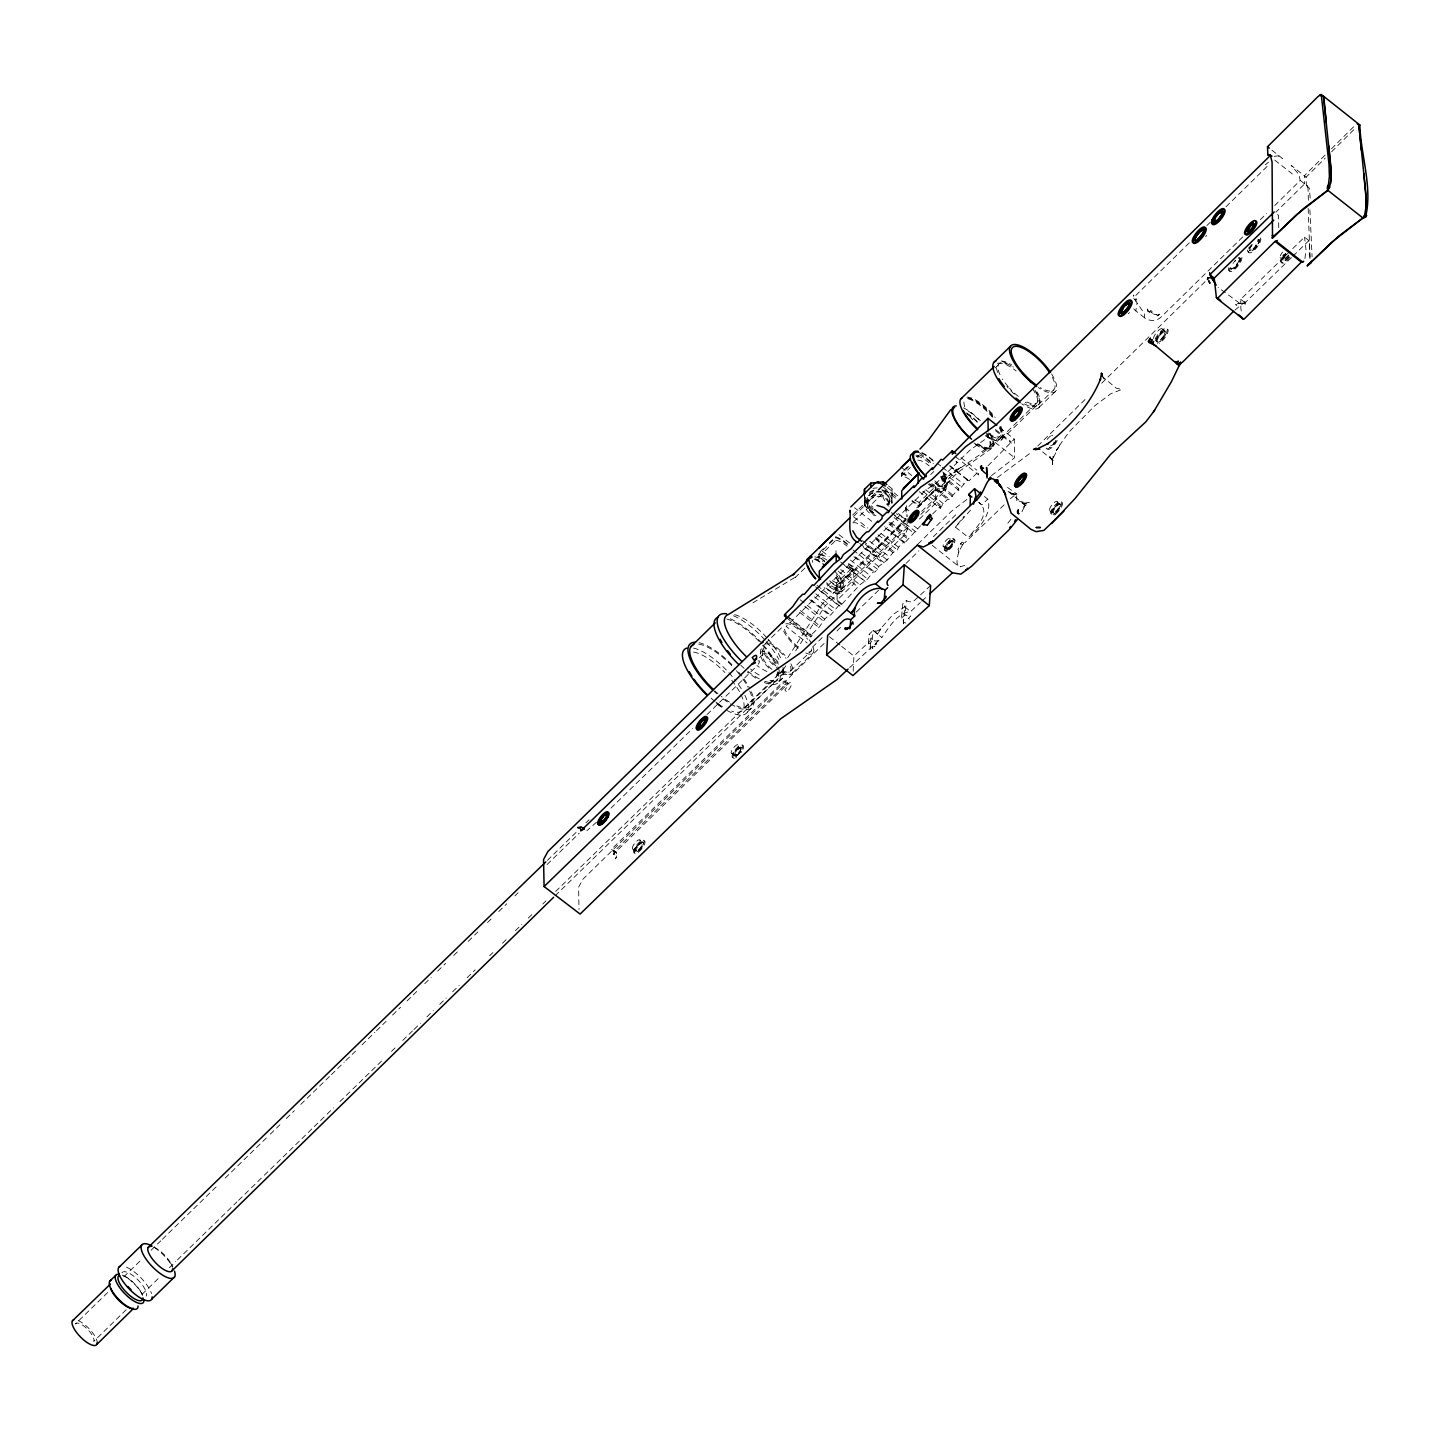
<?xml version="1.0" encoding="UTF-8"?>
<svg xmlns="http://www.w3.org/2000/svg" width="1440" height="1440" viewBox="0 0 1440 1440"><rect width="100%" height="100%" fill="white"/><g stroke="black" fill="none" stroke-linecap="round" stroke-linejoin="round"><path stroke-width="0.75" stroke-dasharray="5 3.75" d="M1278.72 227.772L1278.612 215.424L1275.678 213.12M1310.202 198.018L1309.302 188.028L1304.604 183.906L1275.858 212.166M1308.15 208.476L1310.076 258.66M1309.896 209.844L1312.092 256.86M873.108 512.64L864.36 505.728L864.378 493.722M864.36 505.728L864.558 494.712M888.534 485.964L892.044 488.718L891.846 499.752L885.492 505.926M891.972 502.92L892.044 488.718M1308.366 200.196L1308.06 188.478L1305.828 184.374M930.654 585.468L914.706 600.246A5.904 5.04 3.8 0 1 906.354 600.462L902.826 603.738L901.494 617.958A5.904 4.986 5.3 0 1 903.438 621.45L903.672 623.79L903.708 622.26L904.212 623.862L904.14 622.332L905.814 623.106M853.146 671.256L853.938 656.082L869.616 641.412A5.904 5.076 3 0 0 869.184 634.248L873.162 630.45L876.456 631.224L879.858 629.622L893.034 614.466L904.716 606.87A5.904 5.04 3.8 0 0 902.826 603.738M1161.828 331.884L1161.72 333.414L1160.856 332.73C1167.282 326.7 1164.906 337.23 1160.964 339.228L1162.638 339.048L1161.936 338.166M1309.914 258.498L1309.428 242.568L1308.924 240.57L1304.532 237.114L1291.77 249.552M868.356 643.248A2.952 0.972 -51.7 0 0 870.174 643.032A2.952 0.972 -51.7 0 0 872.298 639.648A5.904 4.986 5.3 0 0 878.076 640.836L876.024 642.672L877.392 642.906L875.466 643.644L876.708 644.13L874.782 644.634L875.844 645.372L874.008 645.57L874.854 646.56L872.388 647.046L872.802 648.432L871.038 647.676L871.11 649.224L870.588 647.622L870.552 649.134L870.282 646.74A5.904 4.986 5.3 0 0 868.356 643.248L869.184 634.248M870.174 648.036L871.128 637.776M872.298 639.648L873.162 630.45L881.82 637.542C889.182 627.354 896.868 613.224 910.638 611.532L920.286 602.604M903.438 621.45L903.312 622.746L904.806 607.302M901.494 617.958L904.932 615.15L906.354 600.462M760.356 654.192L760.986 647.676M762.426 655.812L763.254 647.118M907.092 518.688L907.272 529.308L905.508 534.168L881.982 556.434L879.498 557.532L875.322 555.786L864.684 547.938M1242.738 236.934L1161.27 316.926A11.808 10.404 -1.9 0 1 1144.584 317.808L1144.458 313.74L1134.72 299.394L1133.748 295.236M1241.028 303.462L1237.698 303.48L1238.922 303.768C1242.648 301.968 1239.246 307.152 1242.198 313.956M1144.584 317.808L1135.818 310.878L1137.024 303.264M1052.406 460.656L1053.216 456.39L1052.658 458.892L1059.966 444.69L1056.294 450.54L1056.96 449.478M786.42 685.314L786.474 685.062A7.452 2.43 -51.7 0 1 791.55 683.748A7.452 2.43 -51.7 0 1 786.618 692.19L784.854 689.67A5.076 1.656 -51.7 0 0 788.22 683.91A5.076 1.656 -51.7 0 0 784.746 684.81L786.42 685.314L613.422 854.172L616.662 855.594L615.456 858.924C618.858 854.892 614.61 850.266 611.19 849.564L782.118 682.74A5.076 1.656 -51.7 0 1 785.592 681.822A5.076 1.656 -51.7 0 1 782.226 687.6L613.656 851.796M984.402 496.53L987.696 499.122C993.078 513.414 977.418 530.676 968.688 536.958C975.834 528.156 991.638 513.252 979.236 502.596M1304.946 258.588L1306.008 249.246L1304.532 237.114M958.806 551.934C956.97 558.378 955.98 564.408 958.698 566.316L929.088 542.808M1024.974 505.026L1023.678 503.568L1027.188 503.172L1019.088 501.084L1025.802 505.368L1029.276 502.38L1024.344 503.244L1027.188 503.172M786.294 617.616L810.828 636.966L810.792 635.4L818.91 627.498L824.76 619.164L829.08 614.952L830.592 615.132L838.674 605.592L840.096 606.132L859.95 584.766L867.6 579.042L873.126 571.932L874.746 572.094L877.572 569.34L878.67 566.532L887.166 559.98L892.944 552.636L897.426 549.99L898.488 547.236L904.032 541.836L884.754 526.608M1135.8 301.212L1136.574 298.854L1134.72 299.394L1135.296 297.54L1133.928 297.756M616.284 853.866L616.464 852.48L613.566 850.032M1249.092 248.31L1249.542 247.014A7.182 2.358 -51.7 0 0 1249.182 247.95M1285.236 254.214L1283.148 260.028L1288.728 255.132M614.088 853.308L613.422 854.172L614.16 852.048L611.19 849.564M919.224 491.688L940.248 508.284L943.254 503.622L947.61 499.374L949.428 499.338L958.716 488.556L941.184 474.732M778.068 672.642L775.782 678.114L743.166 709.578M885.222 527.886L904.5 543.096L920.538 525.762M941.22 476.442L958.734 490.266L967.428 480.078L969.048 480.798L978.57 471.528L978.624 474.948L954.09 455.58M1021.896 511.74L1025.496 504.756L1023.66 507.132L1024.848 506.232M962.532 544.824L958.5 552.528A3.636 2.448 19.8 0 0 957.978 549.612L960.804 543.474A2.754 0.9 -51.7 0 1 962.172 542.124L963.702 542.916A3.6 1.728 47.5 0 0 965.16 542.124A6.3 2.07 -51.7 0 0 962.532 544.824L960.804 543.474M895.968 496.584A17.73 6.228 45.8 0 0 885.582 491.688C880.236 492.858 883.584 499.32 885.762 502.002A17.73 6.228 45.8 0 0 887.436 504.468M874.188 631.026L877.428 634.086L880.866 628.704M787.698 657.702L822.6 603.54L840.096 586.656M1059.462 445.482L1069.272 431.676L1094.814 405.738L1110.708 393.804L1121.904 389.412L1116.324 388.206L1102.95 377.172M1158.372 335.574L1156.158 340.596L1158.48 341.208M970.542 510.12L955.404 527.166L964.062 516.294M785.772 665.856L782.082 671.472A39.546 14.004 45.8 0 1 776.304 674.172M795.618 650.898L825.138 606.006L840.24 591.426M877.428 634.086L881.748 627.642M1010.898 519.318L1007.01 524.232A3.546 1.26 44.7 0 1 1008.054 525.132M946.476 483.966L957.474 472.662L991.944 448.2M1229.994 268.416A7.182 2.358 -51.7 0 0 1236.042 265.32C1237.41 263.538 1241.694 258.282 1238.094 257.436M1255.986 245.646L1256.85 246.33L1255.068 246.78L1258.398 239.238A7.182 2.358 -51.7 0 1 1257.21 243.792L1255.068 246.78A7.182 2.358 -51.7 0 1 1249.236 250.254L1251.396 250.002M1053.612 442.584L1053.45 444.582L1050.75 445.644M1010.394 498.762L1016.514 493.524A3.618 3.15 75.4 0 1 1015.434 494.226L1014.336 494.37A3.636 3.132 74.8 0 1 1013.058 493.974L1016.334 494.55L1012.122 493.866L1006.848 489.726M970.83 416.412L967.698 414.576M867.132 546.444A17.73 6.228 45.8 0 0 871.614 548.82C880.182 551.358 882.054 540.306 874.296 537.552M841.086 592.236L909.54 525.456M947.358 476.892C940.392 484.902 954.576 469.944 950.328 474.804L947.358 476.892L949.284 475.434M835.38 590.184L906.048 519.606M918.108 507.546L935.874 489.798A23.652 8.298 45.8 0 0 942.588 478.098M1325.052 155.16L1304.334 175.77L1304.604 183.906M1331.424 148.824L1354.896 125.532M1307.574 185.76L1306.368 185.292L1306.08 177.156L1325.214 158.13M1331.586 151.794L1355.49 128.034M834.768 589.014L905.85 518.652M916.686 507.906L935.856 488.934A22.014 7.722 45.8 0 0 941.796 478.098M1189.296 242.838L1134.99 296.19A11.808 10.404 -1.9 0 0 1133.226 298.44M1206.864 225.594L1210.05 222.444M1226.016 206.766L1269.144 164.412M1260.306 219.672L1266.696 213.39M1274.67 205.56L1300.23 180.45L1298.88 174.456L1291.194 165.384L1306.08 177.156M1037.79 445.986L1085.724 398.916M1101.708 383.22L1205.55 281.214M804.852 568.098L795.384 577.386L796.752 576.288L751.41 603.738M853.668 516.294L879.156 491.418M853.686 521.802L883.404 492.75M826.956 560.106A17.73 6.138 45.6 0 0 818.892 556.866L835.722 540.414L835.65 537.714A22.014 7.632 45.6 0 1 849.6 546.534M909.522 479.412A17.73 6.228 45.8 0 0 901.422 476.19L910.368 467.46M829.566 580.752A22.014 7.632 45.6 0 0 836.784 585.45L836.712 582.948L853.542 566.496A17.73 6.138 45.6 0 1 847.458 562.968M912.006 500.454A22.014 7.722 45.8 0 0 919.224 505.134L919.17 502.362L935.55 486.36A17.73 6.228 45.8 0 1 932.634 484.938M878.22 547.362L905.292 520.902M841.536 603.63L837.144 600.174L853.974 583.722L853.632 569.898A23.652 8.19 45.6 0 1 846.468 565.164M812.43 647.154L823.608 636.21M917.928 544.05L951.498 511.254L967.734 498.798M991.422 475.65L1014.588 457.758L1014.264 439.074L998.496 426.618M824.076 643.5L582.984 879.12L578.628 887.148L579.006 909.486M836.928 630.936L841.752 626.22M856.224 612.09L878.724 590.094M906.048 563.4L918.9 550.836M933.372 536.688L955.872 514.71M997.38 477.576L1031.4 452.268M994.986 368.028L999.792 363.348M852.75 514.962L876.816 491.544M823.374 548.64L818.784 553.104A23.652 8.19 45.6 0 1 827.838 558.09M829.512 542.682L832.572 539.694M907.326 466.866L901.368 472.68A23.652 8.298 45.8 0 1 907.992 475.956M917.748 456.714L918.792 455.688A23.652 8.298 45.8 0 0 915.876 455.184M818.892 556.866L818.82 554.112L835.65 537.714M901.422 476.19L901.386 473.688L908.82 466.434M917.766 457.722L918.792 455.688M930.798 474.462L933.768 471.546M765.288 643.626L782.838 626.526M547.416 860.346L577.89 830.664M585.918 822.852L589.122 819.738M107.676 1292.544L75.492 1323.882A12.69 4.464 45.8 0 1 86.958 1328.688A12.69 4.464 45.8 0 1 93.744 1341.396L129.15 1306.908M123.768 1276.866L141.48 1259.622M151.128 1250.208L160.794 1240.794M162.396 1239.228L218.736 1184.364M225.162 1178.1L268.614 1135.764M270.234 1134.198L279.882 1124.802M286.326 1118.52L294.372 1110.69M300.816 1104.408L329.778 1076.202M331.398 1074.636L344.268 1062.09M345.87 1060.524L355.536 1051.11M361.962 1044.846L374.85 1032.3M376.452 1030.734L386.118 1021.32M392.544 1015.056L400.59 1007.226M407.034 1000.944L416.682 991.548M424.728 983.7L431.172 977.436M437.616 971.154L445.662 963.324M453.708 955.476L458.532 950.778M468.198 941.382L473.022 936.666M474.624 935.1L477.846 931.968M487.512 922.554L492.336 917.856M498.762 911.592L506.808 903.744M514.872 895.914L518.076 892.782M547.056 864.558L579.24 833.202M759.492 657.63L762.714 654.48M836.784 585.45L853.614 569.052L853.542 566.496M919.224 505.134L935.856 488.934L919.224 506.016A23.652 8.298 45.8 0 1 912.06 501.282M837.144 600.174L836.802 586.296L853.632 569.898M942.192 485.154L956.358 470.952L952.398 473.598L990.252 447.462M596.52 822.204L586.854 830.736M610.938 808.164L692.622 728.604M707.04 714.546L756.702 666.18M944.208 488.268L946.548 485.982M826.632 583.992A22.014 7.722 45.8 0 0 842.256 588.618L907.398 525.258M921.69 511.344L943.938 489.708M989.406 446.634L1000.908 435.438M920.826 514.476L945 490.968M991.152 447.336L999.576 439.128M1001.052 437.688L1036.314 403.344M919.458 519.066L935.838 503.118L935.55 486.36M1001.286 439.956L1036.458 405.72M1038.51 404.658L1053.558 389.988M1039.068 407.376L1055.7 391.176M932.652 513.954L940.212 506.574L935.838 503.118M810.828 636.966L812.178 635.652L785.88 614.916M987.948 465.84L1014.264 439.074M142.02 1294.362L158.112 1278.702M169.38 1267.722L175.824 1261.44M177.426 1259.874L236.97 1201.878M238.59 1200.312L249.858 1189.332M251.46 1187.766L262.728 1176.786M264.33 1175.22L312.624 1128.204M314.226 1126.62L325.494 1115.658M327.096 1114.092L333.54 1107.81M339.984 1101.546L351.252 1090.566M352.854 1089L383.436 1059.21M391.482 1051.38L396.306 1046.682M402.75 1040.4L412.398 1031.004M414.018 1029.438L420.444 1023.156M426.888 1016.892L433.332 1010.61M439.758 1004.346L446.202 998.082M452.628 991.8L459.072 985.536M467.118 977.706L475.164 969.858M489.654 955.746L492.876 952.614M502.524 943.2L507.348 938.502M515.412 930.672L521.838 924.39M528.282 918.126L533.106 913.428M542.772 904.014L545.976 900.882M555.642 891.468L780.966 671.994M555.21 895.734L782.946 673.92M790.578 670.986L811.332 650.79M792.576 672.912L813.33 652.698M978.498 502.272L981.792 504.864L987.696 499.122M1004.13 504.864L964.836 542.754M1291.374 257.67L1245.096 302.742L1242.45 303.498L1244.574 302.13L1245.114 304.272L1244.736 300.78L1243.584 303.066L1240.776 303.354L1240.704 299.286L1290.168 251.1M1292.958 256.122L1308.924 240.57M1274.112 156.366L1278.072 155.844L1282.428 158.472L1270.926 149.4M751.23 705.078L777.474 679.752M747.342 712.08L752.922 706.698M779.166 681.39L782.352 678.312M849.708 667.602L881.82 637.542M921.888 601.11L926.712 596.646M1234.89 310.122L1243.584 303.066M1265.238 164.844L1268.604 162.18M988.236 432.846L988.308 437.004L969.858 450.27L936.702 482.67L925.2 490.5L786.132 626.4L807.174 642.996M964.62 565.47L960.174 566.73L962.928 566.856M1015.092 494.19L1012.122 493.866M1232.37 268.524L1229.922 267.894M1025.658 505.458L1005.57 489.42M852.822 522.846L853.884 522.666A17.73 6.228 45.8 0 1 864.414 527.67M872.982 488.304L877.14 487.854M1015.02 494.334L1017.054 494.19L1004.634 485.406M780.048 672.732L789.228 672.066M781.83 674.802L791.028 674.136M1239.498 303.12L1218.06 287.37M613.836 851.652L616.176 852.084M909.504 619.038L908.28 618.552L910.8 615.924A5.904 4.986 5.3 0 1 905.022 614.736M905.508 518.832L903.312 517.842A17.73 6.228 45.8 0 1 896.4 513.72M125.694 1276.902L127.062 1277.64M1274.832 160.146L1292.346 173.97M817.506 556.686A23.652 8.298 45.8 0 1 821.718 558.882L823.968 560.34M821.718 558.882L824.742 561.006M721.818 707.292L715.68 702.828A44.478 15.75 45.8 0 0 722.556 707.778M1059.876 503.748C1038.69 516.474 1067.13 514.008 1057.248 501.678A5.904 1.926 -51.7 0 0 1050.588 506.862A5.904 1.926 -51.7 0 0 1052.46 509.868A5.904 1.926 -51.7 0 0 1057.248 501.678M952.578 540.594C933.426 552.42 959.832 549.108 949.95 538.524A5.238 1.71 -51.7 0 0 944.046 543.132A5.238 1.71 -51.7 0 0 945.702 545.796A5.238 1.71 -51.7 0 0 949.95 538.524M740.97 747.018C721.854 757.548 747.972 757.602 738.342 744.93A5.508 1.8 -51.7 0 0 732.15 749.772A5.508 1.8 -51.7 0 0 733.878 752.58A5.508 1.8 -51.7 0 0 738.342 744.93M642.618 842.112C621.612 854.748 649.872 852.228 639.99 840.042A5.85 1.908 -51.7 0 0 633.402 845.172A5.85 1.908 -51.7 0 0 635.238 848.16A5.85 1.908 -51.7 0 0 639.99 840.042M715.914 702.09L720.792 705.852M1300.23 180.45L1306.368 185.292M1280.142 257.688L1282.77 259.758M1236.96 264.168L1237.842 264.852L1236.042 265.32L1238.184 262.314A7.182 2.358 -51.7 0 0 1238.688 257.382M1240.704 299.286L1245.096 302.742M1162.458 328.986L1165.086 331.056A6.786 2.214 -51.7 0 1 1159.578 340.47A6.786 2.214 -51.7 0 1 1157.454 336.996A6.786 2.214 -51.7 0 1 1165.086 331.056M1042.596 451.854L1053.108 460.494L1049.76 456.534L1052.406 461.16L1051.65 458.208L1052.406 461.286M995.508 429.534L1011.276 441.972M995.526 430.668L1011.294 443.124M988.308 437.004L1014.588 457.758M1049.616 510.588L1052.244 512.676M961.038 457.704L976.806 470.16M949.77 465.588L969.048 480.798M949.896 466.236L967.428 480.078M937.17 463.176L940.68 465.948M942.426 467.334L963.468 483.93M919.404 452.664L933.426 463.716M942.624 471.96L961.902 487.17M934.848 480.906L952.38 494.748M934.866 482.616L952.398 496.44M930.15 484.128L949.428 499.338M928.332 484.164L947.61 499.374M901.278 467.226L911.79 475.524M925.722 489.78L943.254 503.622M922.824 491.256L942.102 506.484M955.404 527.166L968.598 537.588M887.238 487.458L897.75 495.756M883.368 487.188L892.134 494.118M884.97 489.852L895.482 498.168M905.436 508.014L908.946 510.768M943.182 546.444L945.81 548.514M898.218 513.486L905.238 519.03M914.004 525.942L917.496 528.714M891.414 512.586L915.948 531.954M894.636 515.682L905.004 524.106L907.272 529.308M894.006 517.59L914.364 533.502M864.252 500.328L873.018 507.258M890.73 522.378L904.806 533.538M889.038 522.432L908.316 537.642M889.074 524.142L908.352 539.352M871.722 521.316L854.496 507.708M880.956 533.394L898.488 547.236M878.148 534.78L897.426 549.99M853.776 516.942L867.798 528.012M875.61 537.246L894.888 552.474M875.412 538.794L892.944 552.636M869.688 541.278L888.966 556.488M862.632 540.63L887.166 559.98M865.206 544.158L877.158 553.734L879.498 557.532M859.716 543.456L884.25 562.824M863.352 547.452L882.63 562.662M839.016 534.636L849.528 542.934M861.138 552.69L878.67 566.532M853.038 549.972L877.572 569.34M855.45 556.884L874.746 572.094M853.848 556.722L873.126 571.932M850.41 560.052L869.706 575.262M904.716 606.87L910.638 611.532M848.322 563.814L867.6 579.042M840.69 561.996L865.224 581.346M844.794 565.542L864.072 580.752M822.168 551.088L829.188 556.632M840.672 569.556L859.95 584.766M838.206 571.266L858.366 587.178M817.02 585.342L841.554 604.692M815.562 586.764L840.096 606.132M819.396 590.382L838.674 605.592M815.814 593.874L835.092 609.102M814.464 596.844L833.742 612.054M811.314 599.922L830.592 615.132M809.784 599.742L829.08 614.952M800.226 599.796L824.76 619.164M804.744 606.33L824.022 621.54M800.388 610.56L819.666 625.788M799.632 612.27L818.91 627.498M829.404 636.714L839.916 645.012M841.68 646.398L853.938 656.082M786.258 616.032L810.792 635.4M785.34 681.192L787.968 683.262M731.25 753.246L733.878 755.316M632.43 848.862L635.058 850.95M1102.482 376.29L1104.138 379.098M170.892 1263.51L172.764 1267.182A22.95 8.064 45.8 0 0 154.962 1247.868M141.192 1292.508L141.966 1294.02A19.422 6.822 45.8 0 0 122.238 1275.084M904.032 541.836L904.5 543.096M905.31 507.24L907.02 516.384M906.606 505.692L907.056 516.564M1133.298 295.056L1133.442 296.298M783.018 667.332L783.396 673.632M1016.658 495.72L1016.928 503.46M835.974 550.656L836.046 553.752M958.716 488.556L958.734 490.266M940.212 506.574L940.248 508.284M891.846 500.922L891.9 503.478M889.452 500.472L889.47 501.894M888.894 502.938L888.93 504.648M867.726 504.828L867.762 506.538M867.024 500.238L867.042 501.66M864.702 500.778L864.738 503.334A13.59 11.916 -1 0 0 876.006 515.646M78.192 1320.588A17.01 5.976 45.8 0 1 97.236 1342.602M124.056 1276.056A16.866 5.922 45.8 0 1 142.488 1295.442M122.004 1272.816A16.848 5.922 45.8 0 1 137.196 1279.17A16.848 5.922 45.8 0 1 146.214 1296.054M126.45 1267.182A22.95 8.064 45.8 0 1 151.524 1293.57M153.846 1247.148A16.758 5.886 45.8 0 1 172.17 1266.426M782.874 670.068A15.462 5.436 45.8 0 1 777.672 674.208M768.978 668.088A15.462 5.436 45.8 0 1 761.832 651.69A15.462 5.436 45.8 0 1 779.85 664.398M790.848 663.822A21.492 7.542 45.8 0 1 781.434 671.31M773.19 664.794A21.492 7.542 45.8 0 1 761.778 648.594M769.014 642.852A21.492 7.542 45.8 0 1 784.944 655.434M813.222 647.352A21.492 7.542 45.8 0 1 802.17 651.096M798.066 648.198A21.492 7.542 45.8 0 1 782.532 628.398M789.75 622.656A21.492 7.542 45.8 0 1 811.584 643.608M811.764 648.828A18.72 6.57 45.8 0 1 807.804 651.978M798.03 646.866A18.72 6.57 45.8 0 1 784.008 626.922M785.772 623.898A18.72 6.57 45.8 0 1 807.588 639.27M790.506 666.342A18.72 6.57 45.8 0 1 780.876 669.6M776.088 666.072A18.72 6.57 45.8 0 1 764.262 644.526A18.72 6.57 45.8 0 1 785.934 658.242M781.254 670.68A12.69 4.464 45.8 0 1 776.628 672.246M771.948 669.33A12.69 4.464 45.8 0 1 763.092 654.048A12.69 4.464 45.8 0 1 778.41 664.182M944.406 473.976A23.634 8.298 45.8 0 1 934.488 483.354M921.78 452.556A23.634 8.298 45.8 0 1 934.092 461.322M944.046 474.354A22.446 7.884 45.8 0 1 933.732 482.31M921.906 453.258A22.446 7.884 45.8 0 1 934.056 461.862M990.126 433.386A28.35 9.954 45.8 0 1 977.796 444.312M963.54 407.88A28.35 9.954 45.8 0 1 980.352 420.732M989.406 433.134A27.18 9.54 45.8 0 1 977.598 443.61M968.184 411.084A27.18 9.54 45.8 0 1 980.046 421.02M999.378 427.806A27.18 9.54 45.8 0 1 986.022 435.402M968.562 399.024A27.18 9.54 45.8 0 1 992.484 417.312M1000.116 427.572A28.872 10.134 45.8 0 1 985.392 435.798M968.166 397.872A28.872 10.134 45.8 0 1 994.086 418.32M1032.642 388.8A28.872 10.134 45.8 0 1 1023.534 403.416M997.434 363.474A28.872 10.134 45.8 0 1 1016.226 371.034M1034.946 390.168A31.896 11.196 45.8 0 1 1021.662 403.758M1002.348 361.512A31.896 11.196 45.8 0 1 1011.294 366.03M1051.596 373.968A31.896 11.196 45.8 0 1 1038.294 387.54M1052.352 377.316A29.538 10.368 45.8 0 1 1040.346 387.648M1037.304 391.986A29.538 10.368 45.8 0 1 1025.28 402.3M1014.372 394.2A29.538 10.368 45.8 0 1 1006.974 386.586M997.794 372.528A29.538 10.368 45.8 0 1 996.174 365.31M1001.196 360.99A29.538 10.368 45.8 0 1 1011.582 364.824M1036.116 392.022A27.18 9.54 45.8 0 1 1027.008 401.994M1018.278 396.396A27.18 9.54 45.8 0 1 1009.512 388.206M1008.18 386.694A27.18 9.54 45.8 0 1 1002.438 379.044M999.99 374.67A27.18 9.54 45.8 0 1 1013.346 367.074M1000.854 426.366A27.18 9.54 45.8 0 1 987.498 433.962M966.888 397.116A27.18 9.54 45.8 0 1 995.184 417.42M1000.008 426.51A25.398 8.928 45.8 0 1 989.442 434.25M972.612 419.706A25.398 8.928 45.8 0 1 969.228 415.242M964.8 406.944A25.398 8.928 45.8 0 1 964.206 400.932M967.554 398.484A25.398 8.928 45.8 0 1 994.734 417.906M986.292 433.53A25.398 8.928 45.8 0 1 973.692 442.728M966.744 413.586A25.398 8.928 45.8 0 1 979.56 424.656M986.994 433.746A26.586 9.342 45.8 0 1 973.818 443.376M966.546 412.884A26.586 9.342 45.8 0 1 978.552 422.964M940.572 476.658A20.088 7.056 45.8 0 1 931.77 483.66M917.1 456.174A20.088 7.056 45.8 0 1 931.446 465.03M942.066 476.244A23.634 8.298 45.8 0 1 943.668 488.664A23.634 8.298 45.8 0 1 929.358 483.732M919.44 454.824A23.634 8.298 45.8 0 1 931.752 463.59M874.548 514.314A10.638 9.324 -1 0 1 868.104 503.118A10.638 9.324 -1 0 1 880.254 496.404A10.638 9.324 -1 0 1 888.93 506.376M882.36 490.734A11.232 9.846 -1 0 1 887.508 505.44M873.198 508.734A11.232 9.846 -1 0 1 868.446 495.144M869.598 493.686A11.232 9.846 -1 0 1 876.438 490.212M873.234 510.156A11.232 9.846 -1 0 1 868.176 497.088A11.232 9.846 -1 0 1 883.008 492.39A11.232 9.846 -1 0 1 888.516 505.314M873.828 512.622A13.59 11.916 -1 0 1 865.62 497.052M869.364 492.372A13.59 11.916 -1 0 1 877.32 489.456M881.658 489.78A13.59 11.916 -1 0 1 891.738 502.83M864.738 503.334A13.59 11.916 -1 0 1 877.356 491.994A13.59 11.916 -1 0 1 891.648 501.57M872.748 511.866A10.638 9.324 -1 0 1 868.77 499.806A10.638 9.324 -1 0 1 882.108 495.162A10.638 9.324 -1 0 1 888.552 506.358M1129.446 312.57A6.696 2.196 -51.7 0 1 1128.294 313.812M1206.45 235.296A7.092 2.322 -51.7 0 1 1205.712 236.736M1047.132 439.506A5.634 1.836 -51.7 0 1 1050.894 435.834M1051.686 435.492A5.634 1.836 -51.7 0 1 1052.694 435.762M1153.53 338.526A6.786 2.214 -51.7 0 1 1158.804 330.12A6.786 2.214 -51.7 0 1 1162.368 331.056A6.786 2.214 -51.7 0 1 1155.852 339.138M1285.362 254.178A5.292 1.728 -51.7 0 1 1280.304 257.868A5.292 1.728 -51.7 0 1 1282.59 252.144M1288.35 255.726A5.292 1.728 -51.7 0 1 1283.706 260.01M1283.148 260.028A5.292 1.728 -51.7 0 1 1283.094 257.49M1283.652 256.428A5.292 1.728 -51.7 0 1 1285.812 253.566M1252.44 244.71A7.182 2.358 -51.7 0 1 1248.768 247.932M1235.556 260.244A7.182 2.358 -51.7 0 1 1234.566 261.756M758.052 661.014A4.23 1.386 -51.7 0 1 758.106 664.524M835.722 540.414A17.73 6.138 45.6 0 1 847.044 546.102M836.712 582.948A17.73 6.138 45.6 0 1 830.628 579.42M919.17 502.362A17.73 6.228 45.8 0 1 913.068 498.852M917.802 460.188A17.73 6.228 45.8 0 1 929.142 465.858M901.386 473.688A22.014 7.722 45.8 0 1 907.938 476.712M853.614 569.052A22.014 7.632 45.6 0 1 847.638 565.308M818.82 554.112A22.014 7.632 45.6 0 1 825.354 557.154M916.092 456.462A22.014 7.722 45.8 0 1 918.81 456.696M834.462 570.744A22.014 7.722 45.8 0 1 842.256 588.618M814.788 556.848A22.014 7.722 45.8 0 1 824.868 561.798M838.728 575.208A23.652 8.298 45.8 0 1 842.724 590.58A23.652 8.298 45.8 0 1 826.65 584.784M836.802 586.296A23.652 8.19 45.6 0 1 829.638 581.562M835.632 536.706A23.652 8.19 45.6 0 1 849.582 545.742M1135.818 310.878A11.808 10.404 -1.9 0 1 1133.82 308.826M744.876 695.232A44.478 15.75 45.8 0 1 724.212 708.84M693.45 648.09A44.478 15.75 45.8 0 1 735.966 681.102M738.54 684.612A44.478 15.75 45.8 0 1 743.85 693.198M740.952 694.512A39.744 14.076 45.8 0 1 731.736 711.18M722.502 706.68A39.744 14.076 45.8 0 1 716.418 702.486M714.87 701.316A39.744 14.076 45.8 0 1 710.262 697.428M693.612 652.122A39.744 14.076 45.8 0 1 724.968 672.57M731.754 680.292A39.744 14.076 45.8 0 1 740.034 692.694M751.356 691.848A44.496 15.768 45.8 0 1 721.242 697.446M716.922 693.864A44.496 15.768 45.8 0 1 714.078 691.308M698.994 642.672A44.496 15.768 45.8 0 1 733.338 666.126M738.702 672.156A44.496 15.768 45.8 0 1 749.412 687.816M749.754 690.984A42.138 14.922 45.8 0 1 736.812 705.924M729.306 702A42.138 14.922 45.8 0 1 721.224 696.312M717.966 693.63A42.138 14.922 45.8 0 1 714.708 690.732M698.688 644.166A42.138 14.922 45.8 0 1 734.94 669.078M736.38 670.716A42.138 14.922 45.8 0 1 741.69 677.394M742.878 679.05A42.138 14.922 45.8 0 1 747.9 687.186M777.96 671.4A42.264 14.976 45.8 0 1 763.02 680.598M759.366 678.888A42.264 14.976 45.8 0 1 747.378 670.968M744.102 668.268A42.264 14.976 45.8 0 1 740.844 665.37M726.768 619.038A42.264 14.976 45.8 0 1 761.13 643.644M762.57 645.282A42.264 14.976 45.8 0 1 777.33 669.204M763.434 644.994A44.64 15.804 45.8 0 1 763.902 682.29M755.946 678.132A44.64 15.804 45.8 0 1 747.396 672.102M730.332 618.876A44.64 15.804 45.8 0 1 762.174 643.554M782.856 669.492A44.658 15.822 45.8 0 1 767.088 679.212M759.114 675.072A44.658 15.822 45.8 0 1 750.564 669.042M733.5 615.78A44.658 15.822 45.8 0 1 765.342 640.476M766.602 641.916A44.658 15.822 45.8 0 1 778.824 659.358M766.89 671.526A39.546 14.004 45.8 0 1 756.99 665.568M734.652 614.7A39.546 14.004 45.8 0 1 766.8 637.704M768.15 639.234A39.546 14.004 45.8 0 1 781.398 659.97M835.776 577.476A22.572 7.992 45.8 0 1 839.556 592.218A22.572 7.992 45.8 0 1 824.184 586.728M815.544 559.8A22.572 7.992 45.8 0 1 823.896 564.948M836.388 577.566A23.76 8.406 45.8 0 1 840.366 593.082A23.76 8.406 45.8 0 1 824.184 587.304M815.094 558.972A23.76 8.406 45.8 0 1 823.896 564.39M836.334 574.902A19.044 6.75 45.8 0 1 839.52 587.34A19.044 6.75 45.8 0 1 826.542 582.714M812.304 562.374A19.044 6.75 45.8 0 1 812.754 560.376M814.14 559.278A19.044 6.75 45.8 0 1 822.654 561.762M1238.436 258.318A7.182 2.358 -51.7 0 1 1239.912 261.324A7.182 2.358 -51.7 0 1 1234.134 268.668A7.182 2.358 -51.7 0 1 1230.858 267.93M1233.036 263.412A7.182 2.358 -51.7 0 1 1233.756 262.44M1234.53 261.504A7.182 2.358 -51.7 0 1 1235.34 260.64M1241.964 257.688A9.468 3.096 -51.7 0 1 1234.746 269.316A9.468 3.096 -51.7 0 1 1229.508 268.47M1241.028 257.76A9.468 3.096 -51.7 0 1 1233.396 269.01A9.468 3.096 -51.7 0 1 1228.644 267.768M1258.074 239.58A7.182 2.358 -51.7 0 1 1257.75 245.016A7.182 2.358 -51.7 0 1 1250.748 251.19A7.182 2.358 -51.7 0 1 1252.044 244.89M1260.18 237.996A9.252 3.024 -51.7 0 1 1255.176 249.336A9.252 3.024 -51.7 0 1 1248.678 249.822M1249.02 248.868A9.252 3.024 -51.7 0 1 1250.028 246.762M1250.712 245.664A9.252 3.024 -51.7 0 1 1251.468 244.53M1259.892 239.364A9.252 3.024 -51.7 0 1 1252.908 249.966A9.252 3.024 -51.7 0 1 1247.616 249.984M1288.674 257.202A5.292 1.728 -51.7 0 1 1283.67 260.478A5.292 1.728 -51.7 0 1 1286.694 254.268M1289.934 257.22A8.352 2.736 -51.7 0 1 1281.87 263.016A8.352 2.736 -51.7 0 1 1285.74 253.764M1289.052 256.518A8.352 2.736 -51.7 0 1 1281.168 262.44A8.352 2.736 -51.7 0 1 1284.066 254.034M736.038 756.162A5.508 1.8 -51.7 0 1 735.642 752.562A5.508 1.8 -51.7 0 1 741.114 747.396A5.508 1.8 -51.7 0 1 740.376 752.076M739.8 752.868A5.508 1.8 -51.7 0 1 738.504 754.326M737.856 754.956A5.508 1.8 -51.7 0 1 736.596 755.892M734.436 758.286A7.974 2.61 -51.7 0 1 734.526 752.76A7.974 2.61 -51.7 0 1 741.978 745.488A7.974 2.61 -51.7 0 1 742.266 750.636M741.69 751.608A7.974 2.61 -51.7 0 1 741.024 752.562M736.416 757.314A7.974 2.61 -51.7 0 1 735.678 757.782M1157.112 341.802A6.786 2.214 -51.7 0 1 1162.8 332.496A6.786 2.214 -51.7 0 1 1164.942 335.826A6.786 2.214 -51.7 0 1 1157.346 342.162M1155.618 340.596A9.81 3.204 -51.7 0 1 1164.204 329.94A9.81 3.204 -51.7 0 1 1167.678 332.784A9.81 3.204 -51.7 0 1 1159.254 343.584M1155.222 338.814A9.81 3.204 -51.7 0 1 1164.204 328.734A9.81 3.204 -51.7 0 1 1166.364 333.162A9.81 3.204 -51.7 0 1 1157.49 343.458M1055.988 440.64A5.634 1.836 -51.7 0 1 1052.784 445.302A5.634 1.836 -51.7 0 1 1049.346 447.318M1057.23 440.514A8.352 2.736 -51.7 0 1 1050.966 448.218A8.352 2.736 -51.7 0 1 1046.952 448.236M1055.844 440.802A8.352 2.736 -51.7 0 1 1049.706 447.804M1048.95 448.29A8.352 2.736 -51.7 0 1 1046.16 448.074M945.234 480.996L944.334 482.958L945.234 480.996L943.722 473.13L945.234 480.996M1159.47 314.154L1157.454 315.864L1159.47 314.154M985.806 448.974L981.522 451.836L985.806 448.974M1150.812 310.698L1150.056 311.976L1148.058 310.752L1147.41 307.422L1147.716 311.346L1151.154 313.02A11.862 5.004 29 0 0 1157.256 314.928L1151.37 312.66L1152.09 311.436L1150.812 310.698M737.37 748.53L736.506 751.23L735.534 750.672A5.508 1.8 -51.7 0 0 735.624 755.244L737.208 755.478L736.506 754.65L739.17 753.624L738.432 752.778A5.508 1.8 -51.7 0 0 741.114 747.576A5.508 1.8 -51.7 0 0 738.342 747.684L738.414 749.052L737.37 748.53M1235.754 304.722L1236.87 305.064L1235.754 304.722M957.15 468.954L954.648 470.808L957.15 468.954M960.732 467.406L957.816 469.476L960.732 467.406M957.114 462.438L956.088 461.592L957.114 462.438M1052.46 464.454L1052.352 457.686L1052.46 464.454M948.618 547.632A5.238 1.71 -51.7 0 0 952.488 540.486A5.238 1.71 -51.7 0 0 946.476 545.562A5.238 1.71 -51.7 0 0 948.618 547.632M638.208 849.96A5.85 1.908 -51.7 0 0 642.51 841.968A5.85 1.908 -51.7 0 0 635.796 847.656A5.85 1.908 -51.7 0 0 638.208 849.96M1055.43 511.668A5.904 1.926 -51.7 0 0 1059.768 503.604A5.904 1.926 -51.7 0 0 1053 509.346A5.904 1.926 -51.7 0 0 1055.43 511.668M639.09 850.644A5.85 1.908 -51.7 0 0 643.392 842.67A5.85 1.908 -51.7 0 0 636.678 848.34A5.85 1.908 -51.7 0 0 639.09 850.644M638.604 852.084A7.92 2.592 -51.7 0 0 644.778 841.14A7.92 2.592 -51.7 0 0 635.778 848.43A7.92 2.592 -51.7 0 0 638.604 852.084M637.722 851.382A7.92 2.592 -51.7 0 0 643.896 840.456A7.92 2.592 -51.7 0 0 634.896 847.728A7.92 2.592 -51.7 0 0 637.722 851.382M736.308 756.054A7.974 2.61 -51.7 0 0 742.518 745.056A7.974 2.61 -51.7 0 0 733.464 752.382A7.974 2.61 -51.7 0 0 736.308 756.054M949.5 548.316A5.238 1.71 -51.7 0 0 953.352 541.17A5.238 1.71 -51.7 0 0 947.34 546.264A5.238 1.71 -51.7 0 0 949.5 548.316M949.032 549.792A7.398 2.412 -51.7 0 0 954.792 539.586A7.398 2.412 -51.7 0 0 946.386 546.372A7.398 2.412 -51.7 0 0 949.032 549.792M948.15 549.09A7.398 2.412 -51.7 0 0 953.91 538.902A7.398 2.412 -51.7 0 0 945.522 545.688A7.398 2.412 -51.7 0 0 948.15 549.09M1056.294 512.37A5.904 1.926 -51.7 0 0 1060.65 504.306A5.904 1.926 -51.7 0 0 1053.864 510.03A5.904 1.926 -51.7 0 0 1056.294 512.37M1055.754 514.026A8.352 2.736 -51.7 0 0 1062.27 502.506A8.352 2.736 -51.7 0 0 1052.784 510.174A8.352 2.736 -51.7 0 0 1055.754 514.026M1054.89 513.342A8.352 2.736 -51.7 0 0 1061.388 501.804A8.352 2.736 -51.7 0 0 1051.902 509.472A8.352 2.736 -51.7 0 0 1054.89 513.342"/><path stroke-width="1.5" d="M864.378 493.722L864.468 489.312L870.804 483.138L883.278 481.806L886.788 484.578M982.314 470.358C980.838 468.036 986.49 468.144 981.504 467.892A3.6 3.114 75.3 0 1 981.702 465.696C977.4 467.136 985.824 474.066 987.57 474.516M885.546 597.924L885.852 596.178L885.312 598.482M887.976 585.486A5.904 5.04 3.8 0 1 888.552 579.384L904.356 564.732L930.654 585.468L929.286 605.61L852.93 675.594L826.632 654.858L827.658 635.328L843.372 620.604A5.904 5.076 3 0 1 850.77 619.74L854.73 615.978C851.31 603.396 869.688 585.378 881.874 588.834A5.904 5.04 3.8 0 1 885.042 590.148L887.652 587.718M826.632 654.858L903.006 584.856L904.356 564.732M884.142 600.228L885.042 590.148M850.77 619.74L849.924 628.704A5.904 4.986 5.3 0 0 844.74 628.218L846.36 628.884L845.136 629.37L846.846 628.956L845.73 629.46L848.268 628.29L846.522 629.208L850.014 626.706L852.732 621.864A5.904 4.986 5.3 0 0 853.2 624.096M1321.272 94.536L1329.012 164.52L1329.408 176.31L1327.842 190.314L1303.506 208.566L1272.258 238.104L1296.486 214.74L1327.842 190.314L1329.552 187.506L1331.154 178.308L1330.74 165.564L1323.432 96.138L1321.02 94.536L1318.086 96.48L1267.524 146.718L1267.794 154.854L1271.988 156.132M1308.456 264.114L1307.322 265.77L1331.532 242.406L1362.906 217.98L1364.616 215.172L1366.2 205.974L1365.786 193.23L1358.856 124.974L1357.182 123.804M970.182 505.08L970.326 497.142L968.634 494.496L974.538 488.754L981.126 493.938M1330.65 183.474L1331.136 172.224L1328.76 145.8M1365.696 211.14L1366.182 199.89L1363.824 173.448M1223.316 212.508C1214.676 233.892 1209.114 212.724 1223.316 212.508A6.894 2.25 -51.7 0 1 1216.674 221.976A9.522 3.114 -51.7 0 1 1213.092 217.764A9.522 3.114 -51.7 0 1 1223.91 209.016A9.522 3.114 -51.7 0 1 1216.476 222.156A6.894 2.25 -51.7 0 1 1215.9 217.044A6.894 2.25 -51.7 0 1 1223.244 212.004M1254.384 225.576C1247.472 220.932 1245.006 242.19 1254.384 225.576A5.022 1.638 -51.7 0 0 1254.366 224.316M1156.266 346.356L1150.38 342.432L1151.964 339.84L1150.38 342.432L1148.418 341.388L1150.452 338.292L1148.418 341.388L1149.606 342.864L1154.016 344.52L1178.514 365.148L1180.494 362.25L1178.514 365.148M753.624 663.786L752.346 663.858A6.588 2.16 -51.7 0 0 756.702 656.388A6.588 2.16 -51.7 0 0 752.238 657.54L754.002 660.06A4.23 1.386 -51.7 0 1 756.774 658.89M1267.794 154.854L1270.224 154.764L1272.078 162.054L1272.51 237.816L1273.482 235.386M973.512 504.216L975.942 495.72L974.538 488.754M1311.318 262.62L1307.322 265.77L1338.552 236.232L1362.906 217.98A5.904 4.68 64.9 0 0 1365.552 216.954C1372.842 187.74 1360.62 154.53 1359.828 124.974L1323.432 96.138M1178.712 366.57L1171.386 381.762L1154.214 410.796M994.302 480.816L997.128 483.066L995.832 480.24L997.398 482.814L996.39 479.844L997.65 482.634L997.542 479.664A11.808 11.16 -43.4 0 0 1001.556 487.242C985.302 464.976 988.182 492.606 974.628 501.48L932.382 542.322L923.382 547.002L917.352 545.148L875.592 583.866C861.822 585.558 854.136 599.688 846.756 609.876L801.81 651.96L745.416 691.29L544.086 886.536L543.564 859.482L547.938 851.454L920.826 487.044L932.328 479.214L965.484 446.814L996.354 424.602L1269.558 156.24M1277.316 240.498L1275.03 241.416L1217.502 298.35L1216.368 297.396L1214.226 278.118L1209.852 274.662L1209.672 273.114L1216.098 285.246M704.988 722.862C708.12 707.976 689.004 740.646 704.988 722.862A5.526 1.818 -51.7 0 0 701.37 728.424A7.974 2.61 -51.7 0 1 698.382 724.752A7.974 2.61 -51.7 0 1 707.418 717.444A7.974 2.61 -51.7 0 1 701.208 728.442M1013.094 418.842A5.67 1.854 -51.7 0 0 1014.768 418.626L1013.994 417.87L1017.666 416.088C1025.532 406.638 1012.788 411.066 1012.824 418.122A5.67 1.854 -51.7 0 1 1014.696 413.91L1014.534 412.272L1015.596 412.74L1016.55 410.256L1017.558 410.832A5.67 1.854 -51.7 0 1 1020.42 410.706A5.67 1.854 -51.7 0 1 1017.666 416.088L1012.968 418.698M850.788 506.916L875.196 483.102L877.68 482.004L885.474 486.072M1014.516 521.442L1015.56 519.714M1051.578 523.512L1074.744 498.87L1110.582 454.392L1145.772 421.92L1153.674 411.624M1153.35 412.164L1154.592 410.184M1010.7 526.41L1009.728 527.958A3.546 1.26 44.7 0 0 1009.674 527.598M1123.308 307.926L1121.112 312.912L1123.398 313.506M855.342 607.05L851.148 613.332L854.73 615.978M1303.722 261.252L1301.328 262.152L1275.03 241.416M950.742 409.68L929.052 439.362L919.962 449.064M1017.504 519.372L1009.674 529.146L971.64 566.208L960.84 574.146L952.416 572.814L917.352 545.148M930.114 514.458A6.3 2.07 -51.7 0 0 927.468 517.158L923.346 525.06A3.6 2.43 19.8 0 1 927.252 525.42L931.014 519.948A2.754 0.9 -51.7 0 1 932.382 518.616L930.996 517.104A3.6 1.674 50.6 0 1 930.096 514.458M854.208 609.228L851.148 613.332L846.756 609.876M915.084 518.436C925.02 500.274 900.342 529.2 915.084 518.436A5.22 1.71 -51.7 0 0 914.256 519.606M1126.818 310.5L1124.982 310.86L1125.864 311.544C1129.752 309.564 1132.092 299.178 1125.756 305.118L1125.666 303.732L1126.71 304.29M1182.348 362.358L1233.45 311.4M1063.944 511.128L1043.856 530.388L1036.098 531.666L1030.86 529.29L1011.114 513.108L1003.914 490.806L1004.598 492.876M1301.328 262.152L1244.394 318.798A3.726 1.224 -51.7 0 1 1243.422 319.176L1216.89 298.386M1272.258 238.104L1276.974 233.442M690.714 646.902L715.23 622.89M807.84 560.25L792.828 574.938L794.466 573.642L728.172 614.61A39.546 14.004 45.8 0 0 746.334 656.622M96.858 1344.384L133.128 1308.852M172.242 1270.584L553.608 897.3M818.676 548.334L835.506 531.864M993.888 362.394L1010.538 346.176M960.624 399.15L994.176 366.462M901.278 467.226L910.206 458.532M809.46 557.118L849.546 518.076M878.418 489.978L910.494 458.748M822.276 567.18L836.046 553.752M903.15 488.394L918.036 473.886L918.198 483.12M839.268 558.486A23.652 8.19 45.6 0 1 836.082 554.76L819.234 571.158L819.45 579.834M919.098 472.86L901.674 490.86L901.818 499.068M955.782 453.546L952.272 450.792L942.768 460.044L941.13 459.324L932.454 469.512L932.418 467.82L926.082 473.994L926.118 475.686L923.13 478.602L921.33 478.62L915.804 485.73L913.968 487.53L913.932 485.82L891.216 507.96L888.066 512.748L887.004 512.064L882.036 516.906L882.054 518.598L878.22 522.342L877.734 521.082L868.59 531.72L866.646 531.882L862.686 535.752L857.952 542.088L856.35 541.926L851.274 548.586L843.408 554.526L841.32 558.288L833.652 564.012L813.816 585.378L812.394 584.838L804.312 594.378L802.782 594.198L798.48 598.41L792.612 606.744L784.512 614.646L784.53 616.23L785.88 614.916L785.952 618.444M996.732 425.232L987.966 418.32L952.326 454.194L952.272 450.792M118.638 1267.614L141.606 1245.222M545.814 861.912L148.14 1247.472M584.28 828.864L581.13 826.866L577.656 827.586L580.428 828.27L580.824 830.916L752.4 663.624M922.05 524.286L931.14 515.43M151.632 1299.276L174.618 1276.884M1209.852 274.662L1274.22 211.968M1214.226 278.118L1273.77 220.122M109.674 1281.222L115.632 1275.462M72.396 1320.894L110.448 1284.012M1307.736 265.266L1312.038 261.108M848.106 669.114L836.856 679.626L780.48 718.956L580.122 914.076L544.086 886.536M929.916 593.658L952.416 572.814M581.598 829.98L583.866 829.26M1211.058 276.84L1209.708 277.938L1211.004 277.2L1215.558 284.076M989.946 478.692L988.614 479.466L990.432 477.09L991.332 478.242M1358.55 125.388L1359.828 124.974M1036.692 448.974L1033.488 449.406L1038.438 448.65L1035.594 449.73L1048.338 443.412L1047.114 444.222C1069.398 426.924 1090.062 405.252 1100.664 378.702L1100.124 380.178L1101.6 373.356L1101.906 376.416L1101.474 373.212L1102.482 376.29M930.888 542.34L931.86 541.764L929.826 542.592A3.618 3.096 72.7 0 0 928.818 543.402L932.436 541.422A3.546 1.458 47.2 0 1 933.732 540.792M877.014 505.422L883.944 507.474L889.38 511.524M1039.896 449.244L1035.63 448.362L1038.798 449.334M1150.38 342.432L1152.252 342.99L1153.62 341.424L1152.396 343.638L1154.394 344.97M1329.192 188.316L1327.806 187.542L1329.552 187.506L1328.166 185.166L1327.41 186.84A5.904 4.68 64.9 0 0 1327.842 190.314L1362.906 217.98L1366.722 215.604L1364.616 215.172L1365.822 216.9L1364.238 215.982M965.538 570.042L967.5 569.088A3.546 1.458 47.2 0 0 967.338 568.206M1210.158 274.914L1209.672 273.114M1219.716 299.826L1216.368 297.396L1220.742 300.852M874.53 509.652L881.964 515.466M1319.994 94.968L1321.74 96.336M1267.524 146.718L1269.288 148.104M1268.496 154.458L1270.26 155.844M1276.65 241.56L1302.93 262.314M1212.03 219.942L1212.912 220.626A9.522 3.114 -51.7 0 1 1223.55 209.304A9.522 3.114 -51.7 0 1 1220.508 219.726A9.522 3.114 -51.7 0 1 1212.372 222.48M1242.648 318.15L1238.274 314.694L1243.008 319.032M968.634 494.496L971.928 497.088M931.014 519.948L927.468 517.158M861.696 541.386L856.476 537.03L852.822 530.82M857.682 542.412C845.73 536.22 851.346 520.686 849.906 510.246L850.194 512.01M903.006 584.856L929.286 605.61M875.592 583.866L881.874 588.834M998.532 484.722L1001.556 487.242M1272.132 235.692L1273.14 236.556M999.936 484.974L1005.696 494.748M877.68 482.004L878.094 483.228M884.646 598.788L880.866 603.09L881.784 602.856L877.356 603.36L878.436 603.036A5.904 5.13 0.8 0 1 881.838 603.198M1358.856 124.974L1361.358 150.246M1323.81 97.308L1326.312 122.58M986.868 472.194L987.066 478.008M836.082 554.76L836.244 561.24M987.966 418.32L988.182 430.776M883.278 481.806L883.35 485.406M870.804 483.138L870.876 486.738M864.468 489.312L864.558 494.712M97.236 1342.602A17.01 5.976 45.8 0 1 81.486 1337.958A17.01 5.976 45.8 0 1 73.62 1319.922M133.488 1308.276A16.884 5.94 45.8 0 1 121.086 1302.426A16.884 5.94 45.8 0 1 110.52 1288.224M138.06 1306.008A19.44 6.822 45.8 0 1 120.06 1300.698A19.44 6.822 45.8 0 1 111.078 1280.124M143.982 1300.212A19.422 6.822 45.8 0 1 124.218 1293.102A19.422 6.822 45.8 0 1 119.286 1274.22M142.938 1297.89A16.866 5.922 45.8 0 1 127.332 1293.282A16.866 5.922 45.8 0 1 119.538 1275.408M131.004 1289.7A16.848 5.922 45.8 0 1 127.98 1286.514M152.154 1296.882A22.95 8.064 45.8 0 1 130.914 1290.618A22.95 8.064 45.8 0 1 120.294 1266.282M174.51 1271.178A22.95 8.064 45.8 0 1 163.17 1275.462A22.95 8.064 45.8 0 1 142.002 1251.756A22.95 8.064 45.8 0 1 152.118 1246.104M172.62 1268.838A16.758 5.886 45.8 0 1 155.556 1262.718A16.758 5.886 45.8 0 1 151.308 1246.41M761.688 643.248A21.492 7.542 45.8 0 1 763.236 642.024M782.424 623.052A21.492 7.542 45.8 0 1 783.99 621.828M926.082 476.73A23.634 8.298 45.8 0 1 913.122 458.316A23.634 8.298 45.8 0 1 918.324 451.368M924.138 474.21A22.446 7.884 45.8 0 1 918.558 452.178M968.436 436.932A28.35 9.954 45.8 0 1 956.286 405.882M971.604 439.164A27.18 9.54 45.8 0 1 954.63 407.358M977.058 428.31A27.18 9.54 45.8 0 1 963.252 410.472M977.706 429.732A28.872 10.134 45.8 0 1 962.28 397.71M1019.034 400.5A28.872 10.134 45.8 0 1 1015.938 398.124M1004.346 386.496A28.872 10.134 45.8 0 1 998.892 378.684M1020.042 402.66A31.896 11.196 45.8 0 1 997.002 377.982A31.896 11.196 45.8 0 1 995.85 361.062M1036.674 386.442A31.896 11.196 45.8 0 1 1010.79 345.888A31.896 11.196 45.8 0 1 1050.516 372.312M1035.738 384.642A29.538 10.368 45.8 0 1 1012.662 347.364A29.538 10.368 45.8 0 1 1049.652 372.672M1022.526 373.212A29.538 10.368 45.8 0 1 1031.112 382.518M923.76 479.016A23.634 8.298 45.8 0 1 913.212 453.474M603.576 821.664A5.904 1.926 -51.7 0 1 605.34 819.198M606.366 818.1A5.904 1.926 -51.7 0 1 608.346 816.552M1124.316 312.786A6.696 2.196 -51.7 0 1 1129.338 306.36M1216.854 222.57A6.894 2.25 -51.7 0 1 1223.586 213.966M1020.798 483.336A5.904 1.926 -51.7 0 1 1024.614 478.872M1016.532 417.186A5.67 1.854 -51.7 0 1 1019.214 413.766M1198.17 239.922A7.092 2.322 -51.7 0 1 1203.48 233.118M915.822 517.428A5.22 1.71 -51.7 0 1 917.622 515.664M1254.06 226.476A5.022 1.638 -51.7 0 1 1251.18 230.508M1250.298 231.282A5.022 1.638 -51.7 0 1 1248.786 232.128M1248.246 232.146A5.022 1.638 -51.7 0 1 1248.192 229.734M1248.732 228.726A5.022 1.638 -51.7 0 1 1250.226 226.638M1251.09 225.702A5.022 1.638 -51.7 0 1 1254.024 224.064M755.478 662.454A4.23 1.386 -51.7 0 1 754.812 663.318M839.196 557.532A22.014 7.632 45.6 0 1 837.036 555.03M919.116 473.868A23.652 8.298 45.8 0 1 912.456 462.222M810.63 558.252A22.014 7.722 45.8 0 1 812.232 556.992M820.638 579.366A23.652 8.298 45.8 0 1 811.17 555.768M930.942 542.34A3.618 3.096 72.7 0 1 932.22 542.628M976.68 500.346A3.546 1.134 44.1 0 0 974.7 500.004L980.748 492.084A3.618 1.386 30 0 0 980.442 492.57L980.64 493.2A3.654 1.386 30.1 0 0 981.324 494.064M707.238 694.638A39.744 14.076 45.8 0 1 693.954 679.248M691.884 676.134A39.744 14.076 45.8 0 1 689.22 671.58M707.148 695.358A44.478 15.75 45.8 0 1 686.718 648.108M712.674 689.976A44.496 15.768 45.8 0 1 695.502 642.24M713.124 689.238A42.138 14.922 45.8 0 1 693.774 644.454M730.278 654.21A42.264 14.976 45.8 0 1 727.596 650.844M721.908 642.528A42.264 14.976 45.8 0 1 720.09 639.342M738.81 664.614A44.64 15.804 45.8 0 1 718.308 617.184M741.978 661.536A44.658 15.822 45.8 0 1 726.678 613.782M815.796 578.664A22.572 7.992 45.8 0 1 810.396 571.248M809.604 569.844A22.572 7.992 45.8 0 1 807.894 565.884M815.346 578.808A23.76 8.406 45.8 0 1 808.704 558.072M1255.266 221.238A8.514 2.79 -51.7 0 1 1253.286 229.878A8.514 2.79 -51.7 0 1 1245.42 233.676A8.514 2.79 -51.7 0 1 1253.16 222.264M1016.334 482.796A8.352 2.736 -51.7 0 1 1025.892 473.832A8.352 2.736 -51.7 0 1 1021.212 484.416A8.352 2.736 -51.7 0 1 1015.92 483.714M1177.902 363.168L1177.254 364.122L1175.454 361.584L1177.02 362.592L1178.388 361.044L1176.822 362.916L1177.902 363.168M599.94 821.862C607.5 827.514 611.496 801.828 599.94 821.862M1017.162 483.534C1024.434 489.492 1029.204 463.158 1017.162 483.534M1195.074 239.13C1196.1 244.944 1203.858 235.062 1204.29 231.93C1203.264 226.116 1195.506 235.998 1195.074 239.13M1018.314 510.102L1017.63 512.568L1018.746 513.684L1017.63 512.568A3.312 2.898 -1 0 1 1017.846 510.354L1018.314 510.102M878.436 603.036L879.624 603.324L878.436 603.036M1040.382 527.508L1036.26 527.508L1040.382 527.508M1179.972 364.266L1178.802 365.976L1181.448 362.592L1179.972 364.266M602.712 817.128L601.758 818.334A5.904 1.926 -51.7 0 0 601.848 823.248L602.784 821.16L604.854 820.602A5.904 1.926 -51.7 0 0 607.752 815.004A5.904 1.926 -51.7 0 0 604.764 815.13L602.028 816.21L602.712 817.128M702.288 720.882L700.272 721.44L700.452 723.042A5.526 1.818 -51.7 0 0 700.524 727.65L699.75 726.894L703.35 725.166A5.526 1.818 -51.7 0 0 706.05 719.928A5.526 1.818 -51.7 0 0 703.26 720.054L702.234 719.46L702.288 720.882M1208.016 277.668L1207.53 279.468L1208.016 277.668M1209.834 283.05L1208.88 280.998L1209.834 283.05M986.886 475.686L986.58 467.586L986.886 475.686M1124.496 312.768A6.696 2.196 -51.7 0 0 1129.932 303.462A6.696 2.196 -51.7 0 0 1122.39 309.348A6.696 2.196 -51.7 0 0 1124.496 312.768M1020.366 484.002A5.904 1.926 -51.7 0 0 1024.704 475.938A5.904 1.926 -51.7 0 0 1017.936 481.68A5.904 1.926 -51.7 0 0 1020.366 484.002M1198.908 239.688A7.092 2.322 -51.7 0 0 1204.128 230.022A7.092 2.322 -51.7 0 0 1195.992 236.898A7.092 2.322 -51.7 0 0 1198.908 239.688M913.572 519.948A5.22 1.71 -51.7 0 0 917.406 512.838A5.22 1.71 -51.7 0 0 911.43 517.896A5.22 1.71 -51.7 0 0 913.572 519.948M601.902 821.934A5.904 1.926 -51.7 0 0 606.726 813.726A5.904 1.926 -51.7 0 0 600.084 818.856A5.904 1.926 -51.7 0 0 601.902 821.934M601.794 823.032A7.92 2.592 -51.7 0 0 607.968 812.106A7.92 2.592 -51.7 0 0 598.968 819.378A7.92 2.592 -51.7 0 0 601.794 823.032M602.658 823.716A7.92 2.592 -51.7 0 0 608.85 812.79A7.92 2.592 -51.7 0 0 599.85 820.062A7.92 2.592 -51.7 0 0 602.658 823.716M1198.044 239.004A7.092 2.322 -51.7 0 0 1203.246 229.32A7.092 2.322 -51.7 0 0 1195.128 236.196A7.092 2.322 -51.7 0 0 1198.044 239.004M1197.432 240.822A9.738 3.186 -51.7 0 0 1205.028 227.376A9.738 3.186 -51.7 0 0 1193.958 236.322A9.738 3.186 -51.7 0 0 1197.432 240.822M1198.314 241.506A9.738 3.186 -51.7 0 0 1205.91 228.06A9.738 3.186 -51.7 0 0 1194.84 237.006A9.738 3.186 -51.7 0 0 1198.314 241.506M1217.088 220.356A6.894 2.25 -51.7 0 0 1222.146 210.96A6.894 2.25 -51.7 0 0 1214.244 217.638A6.894 2.25 -51.7 0 0 1217.088 220.356M912.69 519.264A5.22 1.71 -51.7 0 0 916.524 512.136A5.22 1.71 -51.7 0 0 910.548 517.194A5.22 1.71 -51.7 0 0 912.69 519.264M912.222 520.686A7.308 2.394 -51.7 0 0 917.928 510.588A7.308 2.394 -51.7 0 0 909.612 517.32A7.308 2.394 -51.7 0 0 912.222 520.686M913.104 521.37A7.308 2.394 -51.7 0 0 918.81 511.29A7.308 2.394 -51.7 0 0 910.494 518.004A7.308 2.394 -51.7 0 0 913.104 521.37M700.578 726.336A5.526 1.818 -51.7 0 0 705.024 718.668A5.526 1.818 -51.7 0 0 698.796 723.564A5.526 1.818 -51.7 0 0 700.578 726.336M700.344 727.74A7.974 2.61 -51.7 0 0 706.554 716.742A7.974 2.61 -51.7 0 0 697.5 724.068A7.974 2.61 -51.7 0 0 700.344 727.74M1123.65 312.048A6.696 2.196 -51.7 0 0 1129.05 302.76A6.696 2.196 -51.7 0 0 1121.49 308.7A6.696 2.196 -51.7 0 0 1123.65 312.048M1123.344 313.812A9.756 3.186 -51.7 0 0 1130.958 300.366A9.756 3.186 -51.7 0 0 1119.87 309.312A9.756 3.186 -51.7 0 0 1123.344 313.812M1124.226 314.514A9.756 3.186 -51.7 0 0 1131.822 301.068A9.756 3.186 -51.7 0 0 1120.752 310.014A9.756 3.186 -51.7 0 0 1124.226 314.514M1249.506 230.526A5.022 1.638 -51.7 0 0 1253.466 223.596A5.022 1.638 -51.7 0 0 1247.796 228.132A5.022 1.638 -51.7 0 0 1249.506 230.526M1249.056 232.65A8.514 2.79 -51.7 0 0 1255.698 220.896A8.514 2.79 -51.7 0 0 1246.014 228.708A8.514 2.79 -51.7 0 0 1249.056 232.65M1014.84 417.294A5.67 1.854 -51.7 0 0 1019.394 409.428A5.67 1.854 -51.7 0 0 1013.004 414.45A5.67 1.854 -51.7 0 0 1014.84 417.294M1014.552 418.914A8.46 2.772 -51.7 0 0 1021.158 407.25A8.46 2.772 -51.7 0 0 1011.546 415.008A8.46 2.772 -51.7 0 0 1014.552 418.914M1015.434 419.598A8.46 2.772 -51.7 0 0 1022.022 407.934A8.46 2.772 -51.7 0 0 1012.428 415.71A8.46 2.772 -51.7 0 0 1015.434 419.598M1019.484 483.318A5.904 1.926 -51.7 0 0 1023.84 475.254A5.904 1.926 -51.7 0 0 1017.054 480.978A5.904 1.926 -51.7 0 0 1019.484 483.318M1018.944 484.974A8.352 2.736 -51.7 0 0 1025.46 473.454A8.352 2.736 -51.7 0 0 1015.974 481.122A8.352 2.736 -51.7 0 0 1018.944 484.974"/></g></svg>
